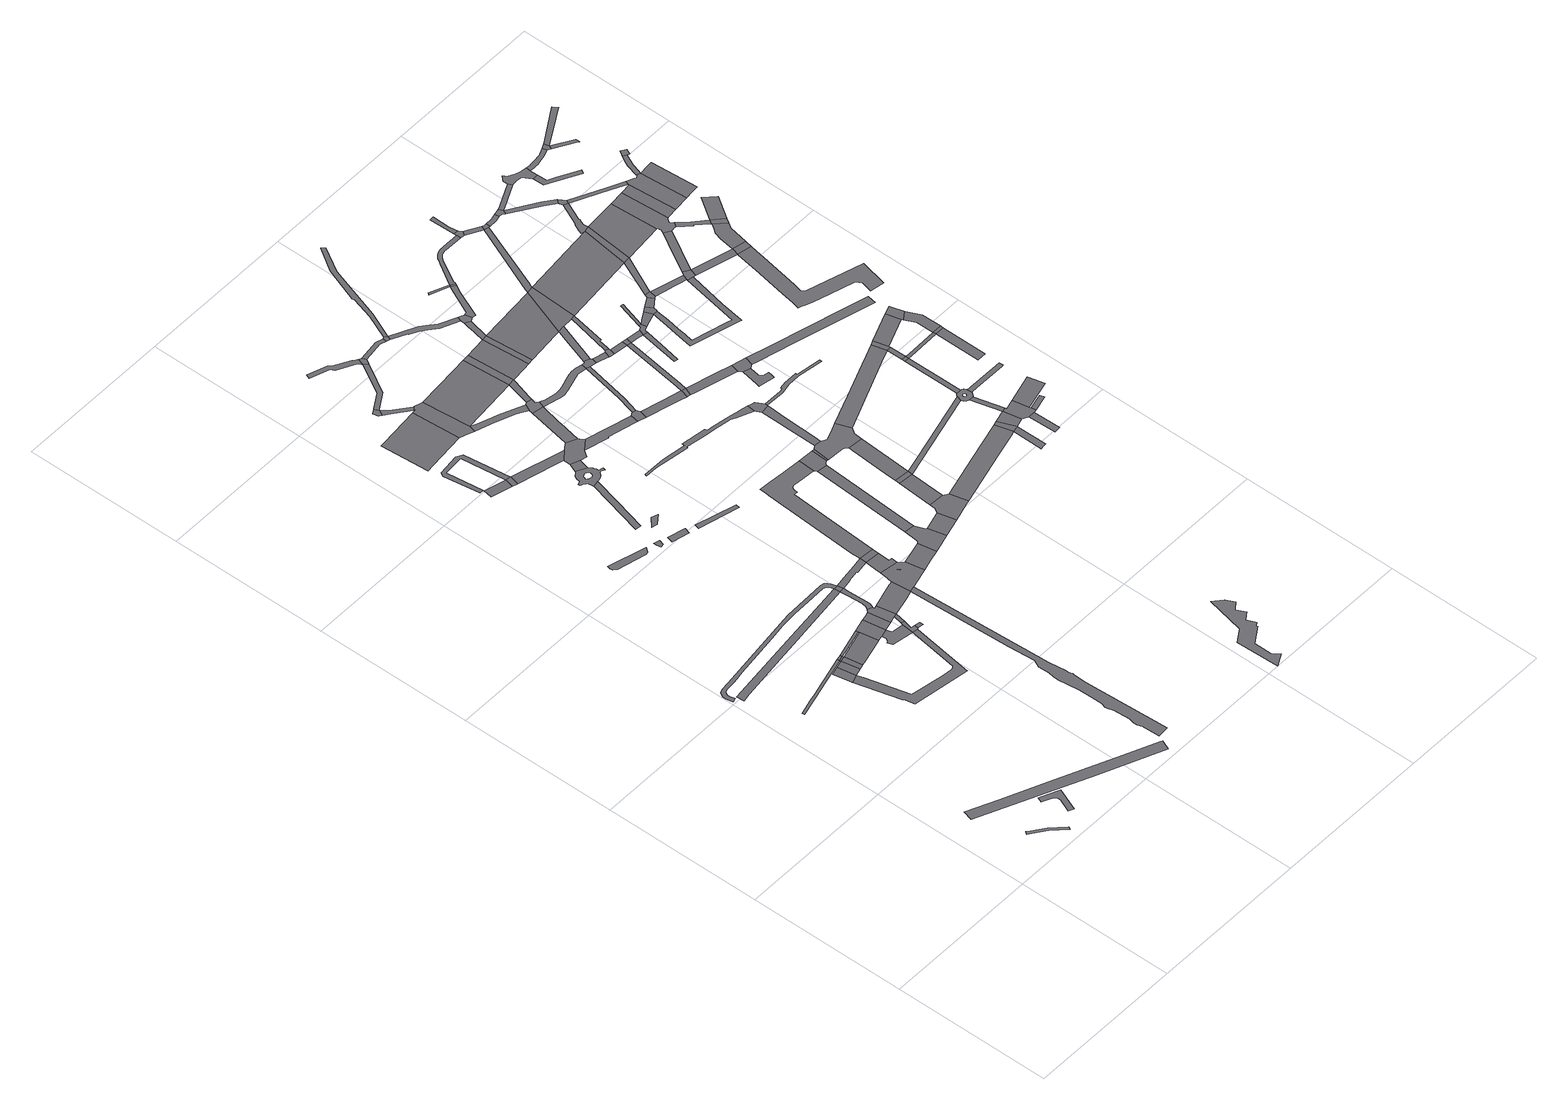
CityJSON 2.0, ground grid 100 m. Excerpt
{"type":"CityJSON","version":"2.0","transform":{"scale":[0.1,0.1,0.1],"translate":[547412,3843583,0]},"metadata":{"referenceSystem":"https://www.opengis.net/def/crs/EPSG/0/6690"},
"CityObjects":{
"road1":{"type":"Road","attributes":{"RoadStructureAttribute.sectionType":"1"},"geometry":[{"type":"MultiSurface","lod":"1","boundaries":[[[0,1,2,3,4,5,6,7]]]}]},
"road2":{"type":"Road","attributes":{"RoadStructureAttribute.sectionType":"1"},"geometry":[{"type":"MultiSurface","lod":"1","boundaries":[[[8,9,10,11,12,13,14,15,16,17,18]]]}]},
"road3":{"type":"Road","attributes":{"RoadStructureAttribute.sectionType":"1"},"geometry":[{"type":"MultiSurface","lod":"1","boundaries":[[[19,20,21,22,23,24,25,26,27,28]]]}]},
"road4":{"type":"Road","attributes":{"RoadStructureAttribute.sectionType":"1"},"geometry":[{"type":"MultiSurface","lod":"1","boundaries":[[[29,30,31,32,33,34,35,36,37,38,39,40]]]}]},
"road5":{"type":"Road","geometry":[{"type":"MultiSurface","lod":"1","boundaries":[[[41,42,43,44,45,46]]]}]},
"road6":{"type":"Road","attributes":{"RoadStructureAttribute.sectionType":"1"},"geometry":[{"type":"MultiSurface","lod":"1","boundaries":[[[47,41,46,48]]]}]},
"road7":{"type":"Road","attributes":{"RoadStructureAttribute.sectionType":"1"},"geometry":[{"type":"MultiSurface","lod":"1","boundaries":[[[49,50,51,52,53,54,55,56,57]]]}]},
"road8":{"type":"Road","attributes":{"RoadStructureAttribute.sectionType":"1"},"geometry":[{"type":"MultiSurface","lod":"1","boundaries":[[[58,59,60,61,62,63,64,65,66,67,68,69,70,71,72,73,74,75,76,77,78,79,80,81,82,83,84,85,86,87,88,89,90,49,91]]]}]},
"road9":{"type":"Road","geometry":[{"type":"MultiSurface","lod":"1","boundaries":[[[92,47,48,93,94]]]}]},
"road10":{"type":"Road","attributes":{"RoadStructureAttribute.sectionType":"1"},"geometry":[{"type":"MultiSurface","lod":"1","boundaries":[[[95,40,47,92]]]}]},
"road11":{"type":"Road","geometry":[{"type":"MultiSurface","lod":"1","boundaries":[[[96,29,40,95]]]}]},
"road12":{"type":"Road","attributes":{"RoadStructureAttribute.sectionType":"1"},"geometry":[{"type":"MultiSurface","lod":"1","boundaries":[[[97,98,99,100,101,102,103,46,45,104,105,106,107,108,109]]]}]},
"road13":{"type":"Road","attributes":{"RoadStructureAttribute.sectionType":"1"},"geometry":[{"type":"MultiSurface","lod":"1","boundaries":[[[110,111,92,94,112,113,114]]]}]},
"road14":{"type":"Road","attributes":{"RoadStructureAttribute.sectionType":"1"},"geometry":[{"type":"MultiSurface","lod":"1","boundaries":[[[115,96,95,116,117]]]}]},
"road15":{"type":"Road","geometry":[{"type":"MultiSurface","lod":"1","boundaries":[[[118,119,120,121,122,123,124]]]}]},
"road16":{"type":"Road","geometry":[{"type":"MultiSurface","lod":"1","boundaries":[[[125,115,117,110,114,126,127]]]}]},
"road17":{"type":"Road","attributes":{"RoadStructureAttribute.sectionType":"1"},"geometry":[{"type":"MultiSurface","lod":"1","boundaries":[[[128,127,126,129,130,131,132,133,134,109,135]]]}]},
"road18":{"type":"Road","geometry":[{"type":"MultiSurface","lod":"1","boundaries":[[[136,137,125,127,138]]]}]},
"road19":{"type":"Road","geometry":[{"type":"MultiSurface","lod":"1","boundaries":[[[139,135,109,108,140,141,142,143]]]}]},
"road20":{"type":"Road","geometry":[{"type":"MultiSurface","lod":"1","boundaries":[[[144,145,146,147,148]]]}]},
"road21":{"type":"Road","geometry":[{"type":"MultiSurface","lod":"1","boundaries":[[[149,150,141,140]]]}]},
"road22":{"type":"Road","geometry":[{"type":"MultiSurface","lod":"1","boundaries":[[[151,136,138,152,153,154,155,156]]]}]},
"road23":{"type":"Road","attributes":{"RoadStructureAttribute.sectionType":"1"},"geometry":[{"type":"MultiSurface","lod":"1","boundaries":[[[153,152,139,143]]]}]},
"road24":{"type":"Road","attributes":{"RoadStructureAttribute.sectionType":"1"},"geometry":[{"type":"MultiSurface","lod":"1","boundaries":[[[157,158,159,160,161]]]}]},
"road25":{"type":"Road","attributes":{"RoadStructureAttribute.sectionType":"1"},"geometry":[{"type":"MultiSurface","lod":"1","boundaries":[[[162,163,164,165,166,167,168,169,170,171,172,173,174,175,176,177,178,179,180,181,182,183,184,185,186,187,188]]]}]},
"road26":{"type":"Road","attributes":{"RoadStructureAttribute.sectionType":"1"},"geometry":[{"type":"MultiSurface","lod":"1","boundaries":[[[57,189,190,191,192,151,156,193,194,195,196]]]}]},
"road27":{"type":"Road","attributes":{"RoadStructureAttribute.sectionType":"1"},"geometry":[{"type":"MultiSurface","lod":"1","boundaries":[[[197,198,199,200,201,202,203,204,161,205]]]}]},
"road28":{"type":"Road","geometry":[{"type":"MultiSurface","lod":"1","boundaries":[[[91,49,57,196]]]}]},
"road29":{"type":"Road","geometry":[{"type":"MultiSurface","lod":"1","boundaries":[[[161,160,206,207,205]]]}]},
"road30":{"type":"Road","geometry":[{"type":"MultiSurface","lod":"1","boundaries":[[[208,209,210,211]]]}]},
"road31":{"type":"Road","attributes":{"RoadStructureAttribute.sectionType":"1"},"geometry":[{"type":"MultiSurface","lod":"1","boundaries":[[[212,213,154,153,214,170]]]}]},
"road32":{"type":"Road","geometry":[{"type":"MultiSurface","lod":"1","boundaries":[[[215,216,217,218]]]}]},
"road33":{"type":"Road","attributes":{"RoadStructureAttribute.sectionType":"1"},"geometry":[{"type":"MultiSurface","lod":"1","boundaries":[[[219,220,221,222,223]]]}]},
"road34":{"type":"Road","attributes":{"RoadStructureAttribute.sectionType":"1"},"geometry":[{"type":"MultiSurface","lod":"1","boundaries":[[[224,225,226,227,228,229]]]}]},
"road35":{"type":"Road","attributes":{"RoadStructureAttribute.sectionType":"1"},"geometry":[{"type":"MultiSurface","lod":"1","boundaries":[[[230,231,232,91,196,233,234,235,236,237]]]}]},
"road36":{"type":"Road","attributes":{"RoadStructureAttribute.sectionType":"1"},"geometry":[{"type":"MultiSurface","lod":"1","boundaries":[[[207,206,238,239,240]]]}]},
"road37":{"type":"Road","geometry":[{"type":"MultiSurface","lod":"1","boundaries":[[[241,242,243,244,245,246]]]}]},
"road38":{"type":"Road","geometry":[{"type":"MultiSurface","lod":"1","boundaries":[[[247,248,249,250]]]}]},
"road39":{"type":"Road","attributes":{"RoadStructureAttribute.sectionType":"1"},"geometry":[{"type":"MultiSurface","lod":"1","boundaries":[[[251,252,253,254,255,256,257,258,259,260,261,262,263,264,265,266,267,268,269,270,271,272,273,274,275,276,277,223,222],[278,279,280,281,282,283,284,285,286,287,288,289,290,291,292]]]}]},
"road40":{"type":"Road","geometry":[{"type":"MultiSurface","lod":"1","boundaries":[[[293,294,295,212,170,169,296,297,298],[299,300,301,302,303]]]}]},
"road41":{"type":"Road","attributes":{"RoadStructureAttribute.sectionType":"1"},"geometry":[{"type":"MultiSurface","lod":"1","boundaries":[[[304,305,246,245,306,307,308]]]}]},
"road42":{"type":"Road","geometry":[{"type":"MultiSurface","lod":"1","boundaries":[[[309,264,263,310]]]}]},
"road43":{"type":"Road","geometry":[{"type":"MultiSurface","lod":"1","boundaries":[[[237,311,294,293,312,313,314]]]}]},
"road44":{"type":"Road","geometry":[{"type":"MultiSurface","lod":"1","boundaries":[[[315,308,307,316,317,318,319,224,229,320,321,322,323]]]}]},
"road45":{"type":"Road","geometry":[{"type":"MultiSurface","lod":"1","boundaries":[[[230,237,314,324]]]}]},
"road46":{"type":"Road","attributes":{"RoadStructureAttribute.sectionType":"1"},"geometry":[{"type":"MultiSurface","lod":"1","boundaries":[[[325,326,327,241,246,328,329,330,331]]]}]},
"road47":{"type":"Road","geometry":[{"type":"MultiSurface","lod":"1","boundaries":[[[332,333,334,240,239,309,310,335,336,337,338,339,340]]]}]},
"road48":{"type":"Road","attributes":{"RoadStructureAttribute.sectionType":"1"},"geometry":[{"type":"MultiSurface","lod":"1","boundaries":[[[341,342,298,297,343,344]]]}]},
"road49":{"type":"Road","geometry":[{"type":"MultiSurface","lod":"1","boundaries":[[[345,346,347,348,349,350,351,352,353,354,355,325,356]]]}]},
"road50":{"type":"Road","attributes":{"RoadStructureAttribute.sectionType":"1"},"geometry":[{"type":"MultiSurface","lod":"1","boundaries":[[[357,358,359,360,322,321,361,362,363,364,365,366,367]]]}]},
"road51":{"type":"Road","attributes":{"RoadStructureAttribute.sectionType":"1"},"geometry":[{"type":"MultiSurface","lod":"1","boundaries":[[[368,332,340,369,370,371]]]}]},
"road52":{"type":"Road","geometry":[{"type":"MultiSurface","lod":"1","boundaries":[[[356,325,331,372,373]]]}]},
"road53":{"type":"Road","attributes":{"RoadStructureAttribute.sectionType":"1"},"geometry":[{"type":"MultiSurface","lod":"1","boundaries":[[[374,375,323,322,376]]]}]},
"road54":{"type":"Road","attributes":{"RoadStructureAttribute.sectionType":"1"},"geometry":[{"type":"MultiSurface","lod":"1","boundaries":[[[377,378,379,380,381,382,230,324,383,384,385,386,387,388,389,390,391,392]]]}]},
"road55":{"type":"Road","geometry":[{"type":"MultiSurface","lod":"1","boundaries":[[[393,394,395,396,341,344,397,398,399,400,401,402]]]}]},
"road56":{"type":"Road","attributes":{"RoadStructureAttribute.sectionType":"1"},"geometry":[{"type":"MultiSurface","lod":"1","boundaries":[[[337,336,403,404,405,406,407,408]]]}]},
"road57":{"type":"Road","geometry":[{"type":"MultiSurface","lod":"1","boundaries":[[[409,367,366,368,371,410,411,412,413]]]}]},
"road58":{"type":"Road","attributes":{"RoadStructureAttribute.sectionType":"1"},"geometry":[{"type":"MultiSurface","lod":"1","boundaries":[[[414,415,416,417,418,419,420,421,422,423,424,425,426,427,428,429]]]}]},
"road59":{"type":"Road","attributes":{"RoadStructureAttribute.sectionType":"1"},"geometry":[{"type":"MultiSurface","lod":"1","boundaries":[[[430,373,372,431,432,433]]]}]},
"road60":{"type":"Road","attributes":{"RoadStructureAttribute.sectionType":"1"},"geometry":[{"type":"MultiSurface","lod":"1","boundaries":[[[434,435,436,437,376,438,439,440,441,409,413]]]}]},
"road61":{"type":"Road","attributes":{"RoadStructureAttribute.sectionType":"1"},"geometry":[{"type":"MultiSurface","lod":"1","boundaries":[[[442,443,399,398,444]]]}]},
"road62":{"type":"Road","attributes":{"RoadStructureAttribute.sectionType":"1"},"geometry":[{"type":"MultiSurface","lod":"1","boundaries":[[[445,393,402,446]]]}]},
"road63":{"type":"Road","attributes":{"RoadStructureAttribute.sectionType":"1"},"geometry":[{"type":"MultiSurface","lod":"1","boundaries":[[[447,448,449,450,451,452,453,454,455,456,457,458,459,460,461,462,463,464,465,466,467,468,469,470,471,472,473]]]}]},
"road64":{"type":"Road","geometry":[{"type":"MultiSurface","lod":"1","boundaries":[[[474,433,432,475,476]]]}]},
"road65":{"type":"Road","geometry":[{"type":"MultiSurface","lod":"1","boundaries":[[[477,374,376,437]]]}]},
"road66":{"type":"Road","geometry":[{"type":"MultiSurface","lod":"1","boundaries":[[[478,479,408,407,480,481,482]]]}]},
"road67":{"type":"Road","attributes":{"RoadStructureAttribute.sectionType":"1"},"geometry":[{"type":"MultiSurface","lod":"1","boundaries":[[[483,484,485,486,487,488,489,490,491,492,493,494,410,371,495,496,497,498,499,500,501,502,503,504]]]}]},
"road68":{"type":"Road","geometry":[{"type":"MultiSurface","lod":"1","boundaries":[[[505,506,507,508,442,444,509,510,511,512]]]}]},
"road69":{"type":"Road","geometry":[{"type":"MultiSurface","lod":"1","boundaries":[[[392,391,513,514,445,446,515,516,517,518,519,520]]]}]},
"road70":{"type":"Road","attributes":{"RoadStructureAttribute.sectionType":"1"},"geometry":[{"type":"MultiSurface","lod":"1","boundaries":[[[521,477,437,522,523]]]}]},
"road71":{"type":"Road","attributes":{"RoadStructureAttribute.sectionType":"1"},"geometry":[{"type":"MultiSurface","lod":"1","boundaries":[[[524,505,512,525]]]}]},
"road72":{"type":"Road","attributes":{"RoadStructureAttribute.sectionType":"1"},"geometry":[{"type":"MultiSurface","lod":"1","boundaries":[[[503,526,527,528,478,482,529,530,531,532]]]}]},
"road73":{"type":"Road","attributes":{"RoadStructureAttribute.sectionType":"1"},"geometry":[{"type":"MultiSurface","lod":"1","boundaries":[[[533,534,535,476,475,536,537,538,539,540,541,542,543,544]]]}]},
"road74":{"type":"Road","geometry":[{"type":"MultiSurface","lod":"1","boundaries":[[[520,519,545,546]]]}]},
"road75":{"type":"Road","attributes":{"RoadStructureAttribute.sectionType":"1"},"geometry":[{"type":"MultiSurface","lod":"1","boundaries":[[[547,548,549,550,551,481,480,552,553,554,555]]]}]},
"road76":{"type":"Road","geometry":[{"type":"MultiSurface","lod":"1","boundaries":[[[556,524,525,557]]]}]},
"road77":{"type":"Road","geometry":[{"type":"MultiSurface","lod":"1","boundaries":[[[558,521,523,559]]]}]},
"road78":{"type":"Road","attributes":{"RoadStructureAttribute.sectionType":"1"},"geometry":[{"type":"MultiSurface","lod":"1","boundaries":[[[560,561,562,563,564,474,476,565,566,567]]]}]},
"road79":{"type":"Road","attributes":{"RoadStructureAttribute.sectionType":"1"},"geometry":[{"type":"MultiSurface","lod":"1","boundaries":[[[568,569,570,556,557,571]]]}]},
"road80":{"type":"Road","attributes":{"RoadStructureAttribute.sectionType":"1"},"geometry":[{"type":"MultiSurface","lod":"1","boundaries":[[[572,573,574,521,558,575]]]}]},
"road81":{"type":"Road","geometry":[{"type":"MultiSurface","lod":"1","boundaries":[[[576,577,504,503,532,578,579,580,581]]]}]},
"road82":{"type":"Road","geometry":[{"type":"MultiSurface","lod":"1","boundaries":[[[582,583,584,585,586,546,545,587,588,568,571,589,590]]]}]},
"road83":{"type":"Road","geometry":[{"type":"MultiSurface","lod":"1","boundaries":[[[555,554,591,592]]]}]},
"road84":{"type":"Road","attributes":{"RoadStructureAttribute.sectionType":"1"},"geometry":[{"type":"MultiSurface","lod":"1","boundaries":[[[593,594,595,596,597,586,585]]]}]},
"road85":{"type":"Road","geometry":[{"type":"MultiSurface","lod":"1","boundaries":[[[598,599,544,543,572,575,600,601]]]}]},
"road86":{"type":"Road","attributes":{"RoadStructureAttribute.sectionType":"1"},"geometry":[{"type":"MultiSurface","lod":"1","boundaries":[[[602,579,578,603,604,605]]]}]},
"road87":{"type":"Road","geometry":[{"type":"MultiSurface","lod":"1","boundaries":[[[606,607,473,472,596,595,608,609]]]}]},
"road88":{"type":"Road","attributes":{"RoadStructureAttribute.sectionType":"1"},"geometry":[{"type":"MultiSurface","lod":"1","boundaries":[[[610,611,612,613,614,615,616,576,581]]]}]},
"road89":{"type":"Road","attributes":{"RoadStructureAttribute.sectionType":"1"},"geometry":[{"type":"MultiSurface","lod":"1","boundaries":[[[617,618,558,559,619,620,613]]]}]},
"road90":{"type":"Road","geometry":[{"type":"MultiSurface","lod":"1","boundaries":[[[621,605,604,622,623,624,625,626]]]}]},
"road91":{"type":"Road","attributes":{"RoadStructureAttribute.sectionType":"1"},"geometry":[{"type":"MultiSurface","lod":"1","boundaries":[[[627,628,555,592,629,630]]]}]},
"road92":{"type":"Road","attributes":{"RoadStructureAttribute.sectionType":"1"},"geometry":[{"type":"MultiSurface","lod":"1","boundaries":[[[631,632,633,634,635,636,637,638,601,600,639,640,641]]]}]},
"road93":{"type":"Road","attributes":{"RoadStructureAttribute.sectionType":"1"},"geometry":[{"type":"MultiSurface","lod":"1","boundaries":[[[642,592,591,643,644,645,646]]]}]},
"road94":{"type":"Road","attributes":{"RoadStructureAttribute.sectionType":"1"},"geometry":[{"type":"MultiSurface","lod":"1","boundaries":[[[625,624,627,647]]]}]},
"road95":{"type":"Road","geometry":[{"type":"MultiSurface","lod":"1","boundaries":[[[648,649,650,651,631,652]]]}]},
"road96":{"type":"Road","attributes":{"RoadStructureAttribute.sectionType":"1"},"geometry":[{"type":"MultiSurface","lod":"1","boundaries":[[[653,654,511,510,655,656,657]]]}]},
"road97":{"type":"Road","attributes":{"RoadStructureAttribute.sectionType":"1"},"geometry":[{"type":"MultiSurface","lod":"1","boundaries":[[[658,659,660,661,662,663,621,626]]]}]},
"road98":{"type":"Road","geometry":[{"type":"MultiSurface","lod":"1","boundaries":[[[647,627,630,664,665]]]}]},
"road99":{"type":"Road","geometry":[{"type":"MultiSurface","lod":"1","boundaries":[[[652,631,641,666]]]}]},
"road100":{"type":"Road","attributes":{"RoadStructureAttribute.sectionType":"1"},"geometry":[{"type":"MultiSurface","lod":"1","boundaries":[[[667,668,669,557,525,670,671]]]}]},
"road101":{"type":"Road","attributes":{"RoadStructureAttribute.sectionType":"1"},"geometry":[{"type":"MultiSurface","lod":"1","boundaries":[[[672,673,674,675,676,677,678]]]}]},
"road102":{"type":"Road","geometry":[{"type":"MultiSurface","lod":"1","boundaries":[[[679,617,613,612,662,661]]]}]},
"road103":{"type":"Road","attributes":{"RoadStructureAttribute.sectionType":"1"},"geometry":[{"type":"MultiSurface","lod":"1","boundaries":[[[680,665,664,681,672,682]]]}]},
"road104":{"type":"Road","geometry":[{"type":"MultiSurface","lod":"1","boundaries":[[[683,684,685,686,687,688,689,690,691,692]]]}]},
"road105":{"type":"Road","attributes":{"RoadStructureAttribute.sectionType":"1"},"geometry":[{"type":"MultiSurface","lod":"1","boundaries":[[[693,694,695,696,697,698,699,700,701,702,703,609,608]]]}]},
"road106":{"type":"Road","geometry":[{"type":"MultiSurface","lod":"1","boundaries":[[[704,646,645,683,692,705,706]]]}]},
"road107":{"type":"Road","geometry":[{"type":"MultiSurface","lod":"1","boundaries":[[[707,708,709,710,682,672,678,711,712,713,714]]]}]},
"road108":{"type":"Road","attributes":{"RoadStructureAttribute.sectionType":"1"},"geometry":[{"type":"MultiSurface","lod":"1","boundaries":[[[715,716,717,718,719,720,721,722,723,724,725,726,727,728,729,730,731,732,733,734,652,666,735,736,737,738,739,740,741,742,743,744,745,746,747,748,749,750,751,752]]]}]},
"road109":{"type":"Road","geometry":[{"type":"MultiSurface","lod":"1","boundaries":[[[753,754,755,707,714]]]}]},
"road110":{"type":"Road","attributes":{"RoadStructureAttribute.sectionType":"1"},"geometry":[{"type":"MultiSurface","lod":"1","boundaries":[[[756,757,714,713,758,759,760,761]]]}]},
"road111":{"type":"Road","attributes":{"RoadStructureAttribute.sectionType":"1"},"geometry":[{"type":"MultiSurface","lod":"1","boundaries":[[[762,763,764,765,582,590,766,767]]]}]},
"road112":{"type":"Road","geometry":[{"type":"MultiSurface","lod":"1","boundaries":[[[768,769,770,771,772,657]]]}]},
"road113":{"type":"Road","geometry":[{"type":"MultiSurface","lod":"1","boundaries":[[[773,653,657,772,774,775]]]}]},
"road114":{"type":"Road","geometry":[{"type":"MultiSurface","lod":"1","boundaries":[[[776,756,761,777,778,779]]]}]},
"road115":{"type":"Road","attributes":{"RoadStructureAttribute.sectionType":"1"},"geometry":[{"type":"MultiSurface","lod":"1","boundaries":[[[780,773,775,781]]]}]},
"road116":{"type":"Road","attributes":{"RoadStructureAttribute.sectionType":"1"},"geometry":[{"type":"MultiSurface","lod":"1","boundaries":[[[782,783,784,617,679,785,786,787,788]]]}]},
"road117":{"type":"Road","attributes":{"RoadStructureAttribute.sectionType":"1"},"geometry":[{"type":"MultiSurface","lod":"1","boundaries":[[[789,776,779,790]]]}]},
"road118":{"type":"Road","attributes":{"RoadStructureAttribute.sectionType":"1"},"geometry":[{"type":"MultiSurface","lod":"1","boundaries":[[[791,792,793,794,795,796,797,777,761,798,799,800,801,802,803,804,805,806,807]]]}]},
"road119":{"type":"Road","attributes":{"RoadStructureAttribute.sectionType":"1"},"geometry":[{"type":"MultiSurface","lod":"1","boundaries":[[[808,809,780,810]]]}]},
"road120":{"type":"Road","attributes":{"RoadStructureAttribute.sectionType":"1"},"geometry":[{"type":"MultiSurface","lod":"1","boundaries":[[[811,812,813,679,661,814]]]}]},
"road121":{"type":"Road","geometry":[{"type":"MultiSurface","lod":"1","boundaries":[[[815,816,817,818,819,820]]]}]},
"road122":{"type":"Road","geometry":[{"type":"MultiSurface","lod":"1","boundaries":[[[821,789,790,822,823,824]]]}]},
"road123":{"type":"Road","attributes":{"RoadStructureAttribute.sectionType":"1"},"geometry":[{"type":"MultiSurface","lod":"1","boundaries":[[[825,826,827,828,829,830,667,671,831,832,833,834,809,808,835,836,837,838],[839,840,841,842,843,844,845,846,847,848,849,850,851,852,853,854,855,856,857,858,859,860,861,862,863,864,865,866,867,868,869,870,871,872,873]]]}]},
"road124":{"type":"Road","geometry":[{"type":"MultiSurface","lod":"1","boundaries":[[[874,875,752,751,876,877]]]}]},
"road125":{"type":"Road","geometry":[{"type":"MultiSurface","lod":"1","boundaries":[[[878,879,810,780,781,815,820,880,881,882]]]}]},
"road126":{"type":"Road","attributes":{"RoadStructureAttribute.sectionType":"1"},"geometry":[{"type":"MultiSurface","lod":"1","boundaries":[[[883,875,874,884,885]]]}]},
"road127":{"type":"Road","attributes":{"RoadStructureAttribute.sectionType":"1"},"geometry":[{"type":"MultiSurface","lod":"1","boundaries":[[[877,876,782,886]]]}]},
"road128":{"type":"Road","attributes":{"RoadStructureAttribute.sectionType":"1"},"geometry":[{"type":"MultiSurface","lod":"1","boundaries":[[[887,888,889,829,828,890,891,892]]]}]},
"road129":{"type":"Road","attributes":{"RoadStructureAttribute.sectionType":"1"},"geometry":[{"type":"MultiSurface","lod":"1","boundaries":[[[893,814,821,824]]]}]},
"road130":{"type":"Road","geometry":[{"type":"MultiSurface","lod":"1","boundaries":[[[894,886,782,788,895,896]]]}]},
"road131":{"type":"Road","attributes":{"RoadStructureAttribute.sectionType":"1"},"geometry":[{"type":"MultiSurface","lod":"1","boundaries":[[[897,898,823,822,899,900,901,902,903,904]]]}]},
"road132":{"type":"Road","attributes":{"RoadStructureAttribute.sectionType":"1"},"geometry":[{"type":"MultiSurface","lod":"1","boundaries":[[[905,906,907,706,705,908,909,910,911,912,913,914,915]]]}]},
"road133":{"type":"Road","geometry":[{"type":"MultiSurface","lod":"1","boundaries":[[[916,917,918,881,880]]]}]},
"road134":{"type":"Road","geometry":[{"type":"MultiSurface","lod":"1","boundaries":[[[919,887,892,920]]]}]},
"road135":{"type":"Road","attributes":{"RoadStructureAttribute.sectionType":"1"},"geometry":[{"type":"MultiSurface","lod":"1","boundaries":[[[767,919,920,921]]]}]},
"road136":{"type":"Road","geometry":[{"type":"MultiSurface","lod":"1","boundaries":[[[922,762,767,921,923]]]}]},
"road137":{"type":"Road","attributes":{"RoadStructureAttribute.sectionType":"1"},"geometry":[{"type":"MultiSurface","lod":"1","boundaries":[[[924,878,882,925]]]}]},
"road138":{"type":"Road","attributes":{"RoadStructureAttribute.sectionType":"1"},"geometry":[{"type":"MultiSurface","lod":"1","boundaries":[[[838,837,926,927,928,929,930]]]}]},
"road139":{"type":"Road","attributes":{"RoadStructureAttribute.sectionType":"1"},"geometry":[{"type":"MultiSurface","lod":"1","boundaries":[[[931,932,896,895,933,934]]]}]},
"road140":{"type":"Road","geometry":[{"type":"MultiSurface","lod":"1","boundaries":[[[935,936,904,903,791,807,937,938]]]}]},
"road141":{"type":"Road","geometry":[{"type":"MultiSurface","lod":"1","boundaries":[[[939,940,931,934,941,942,943]]]}]},
"road142":{"type":"Road","geometry":[{"type":"MultiSurface","lod":"1","boundaries":[[[944,811,814,893]]]}]},
"road143":{"type":"Road","attributes":{"RoadStructureAttribute.sectionType":"1"},"geometry":[{"type":"MultiSurface","lod":"1","boundaries":[[[945,946,920,892,947,948]]]}]},
"road144":{"type":"Road","attributes":{"RoadStructureAttribute.sectionType":"1"},"geometry":[{"type":"MultiSurface","lod":"1","boundaries":[[[949,950,922,923,951]]]}]},
"road145":{"type":"Road","attributes":{"RoadStructureAttribute.sectionType":"1"},"geometry":[{"type":"MultiSurface","lod":"1","boundaries":[[[948,952,953,954]]]}]},
"road146":{"type":"Road","attributes":{"RoadStructureAttribute.sectionType":"1"},"geometry":[{"type":"MultiSurface","lod":"1","boundaries":[[[955,956,943,942,957,958,959,960]]]}]},
"road147":{"type":"Road","attributes":{"RoadStructureAttribute.sectionType":"1"},"geometry":[{"type":"MultiSurface","lod":"1","boundaries":[[[961,962,939,943,963,964]]]}]},
"road148":{"type":"Road","attributes":{"RoadStructureAttribute.sectionType":"1"},"geometry":[{"type":"MultiSurface","lod":"1","boundaries":[[[965,966,935,938,967]]]}]},
"road149":{"type":"Road","attributes":{"RoadStructureAttribute.sectionType":"1"},"geometry":[{"type":"MultiSurface","lod":"1","boundaries":[[[968,969,970,971,972,973,974,811,944,975,976,977,978,979,980,981,982]]]}]},
"road150":{"type":"Road","attributes":{"RoadStructureAttribute.sectionType":"1"},"geometry":[{"type":"MultiSurface","lod":"1","boundaries":[[[938,937,983,984]]]}]},
"road151":{"type":"Road","attributes":{"RoadStructureAttribute.sectionType":"1"},"geometry":[{"type":"MultiSurface","lod":"1","boundaries":[[[985,944,893,986]]]}]},
"road152":{"type":"Road","geometry":[{"type":"MultiSurface","lod":"1","boundaries":[[[945,948,954,987]]]}]},
"road153":{"type":"Road","attributes":{"RoadStructureAttribute.sectionType":"1"},"geometry":[{"type":"MultiSurface","lod":"1","boundaries":[[[988,989,990,991,945,987]]]}]},
"road154":{"type":"Road","geometry":[{"type":"MultiSurface","lod":"1","boundaries":[[[992,993,949,951,990,989]]]}]},
"road155":{"type":"Road","geometry":[{"type":"MultiSurface","lod":"1","boundaries":[[[960,959,968,982,994]]]}]},
"road156":{"type":"Road","attributes":{"RoadStructureAttribute.sectionType":"1"},"geometry":[{"type":"MultiSurface","lod":"1","boundaries":[[[983,995,996,997,998,999,1000,1001,1002,1003,1004,1005,1006,1007,1008,1009,1010,1011,1012,1013,1014,1015,1016]]]}]},
"road157":{"type":"Road","geometry":[{"type":"MultiSurface","lod":"1","boundaries":[[[1017,1018,1019,1020,1021,1022,1023,1024,961,964,1025,1026,1027,1028,1029,1030,1031,1032]]]}]},
"road158":{"type":"Road","geometry":[{"type":"MultiSurface","lod":"1","boundaries":[[[984,983,1016,1033]]]}]},
"road159":{"type":"Road","geometry":[{"type":"MultiSurface","lod":"1","boundaries":[[[1034,985,986,1035,1036,1037,965,967,1038,1039,1040,1041,1042,1043,1044,1045,1046,1047]]]}]},
"road160":{"type":"Road","geometry":[{"type":"MultiSurface","lod":"1","boundaries":[[[1048,1041,1040,1049,1050,1051,1052]]]}]},
"road161":{"type":"Road","attributes":{"RoadStructureAttribute.sectionType":"1"},"geometry":[{"type":"MultiSurface","lod":"1","boundaries":[[[1053,994,982,1054,1055,1056]]]}]},
"road162":{"type":"Road","attributes":{"RoadStructureAttribute.sectionType":"1"},"geometry":[{"type":"MultiSurface","lod":"1","boundaries":[[[1057,1058,1059,1060,984,1033,1061,1062]]]}]},
"road163":{"type":"Road","attributes":{"RoadStructureAttribute.sectionType":"1"},"geometry":[{"type":"MultiSurface","lod":"1","boundaries":[[[1063,1064,1065,1066,1067,1068,1030,1029]]]}]},
"road164":{"type":"Road","attributes":{"RoadStructureAttribute.sectionType":"1"},"geometry":[{"type":"MultiSurface","lod":"1","boundaries":[[[1069,1034,1047,1070,1071]]]}]},
"road165":{"type":"Road","geometry":[{"type":"MultiSurface","lod":"1","boundaries":[[[1052,1051,1057,1062,1072]]]}]},
"road166":{"type":"Road","attributes":{"RoadStructureAttribute.sectionType":"1"},"geometry":[{"type":"MultiSurface","lod":"1","boundaries":[[[1073,1074,1075,1076,1077,1078,1079,1080,1032,1031,1081,1082,1083,1084,1085,1086,1087,1088]]]}]},
"road167":{"type":"Road","geometry":[{"type":"MultiSurface","lod":"1","boundaries":[[[1089,1090,1091,1092,1056,1055,1069,1071,1093,1094,1095]]]}]},
"road168":{"type":"Road","geometry":[{"type":"MultiSurface","lod":"1","boundaries":[[[1096,1097,1098,1052,1072,1099]]]}]},
"road169":{"type":"Road","geometry":[{"type":"MultiSurface","lod":"1","boundaries":[[[1100,1073,1088,1101,1102]]]}]},
"road170":{"type":"Road","attributes":{"RoadStructureAttribute.sectionType":"1"},"geometry":[{"type":"MultiSurface","lod":"1","boundaries":[[[1103,1104,1094,1093,1105,1106]]]}]},
"road171":{"type":"Road","geometry":[{"type":"MultiSurface","lod":"1","boundaries":[[[1107,1108,1109,1110,1102,1101]]]}]},
"road172":{"type":"Road","geometry":[{"type":"MultiSurface","lod":"1","boundaries":[[[1111,1112,1113,1095,1094,1114,1115,1116,1117]]]}]},
"road173":{"type":"Road","geometry":[{"type":"MultiSurface","lod":"1","boundaries":[[[1118,1119,1120,1111,1117,1121,1122]]]}]},
"road174":{"type":"Road","attributes":{"RoadStructureAttribute.sectionType":"1"},"geometry":[{"type":"MultiSurface","lod":"1","boundaries":[[[1123,1124,1100,1102,1125,1126,1127,1128,1129,1130]]]}]}
},
"vertices":[
[398,163,0],[324,217,0],[303,234,0],[290,218,0],[312,201,0],[385,147,0],[465,66,0],[476,84,0],
[651,288,0],[581,319,0],[528,342,0],[519,312,0],[558,292,0],[581,280,0],[589,272,0],[597,260,0],[597,243,0],[560,160,0],[592,146,0],
[1259,116,0],[1149,164,0],[1022,217,0],[652,376,0],[391,488,0],[200,572,0],[182,510,0],[858,215,0],[1243,51,0],[1269,112,0],
[606,1796,0],[457,1756,0],[423,1747,0],[339,1724,0],[293,1712,0],[190,1684,0],[194,1669,0],[293,1696,0],[319,1703,0],[450,1739,0],[473,1745,0],[609,1781,0],
[564,1760,0],[510,1745,0],[532,1632,0],[532,1630,0],[533,1627,0],[585,1647,0],
[611,1773,0],[632,1660,0],
[985,2141,0],[494,2079,0],[57,2023,0],[61,1977,0],[115,1985,0],[151,1990,0],[452,2031,0],[499,2037,0],[991,2103,0],
[1002,2179,0],[992,2193,0],[982,2206,0],[958,2210,0],[955,2211,0],[687,2203,0],[645,2197,0],[502,2178,0],[105,2124,0],[48,2117,0],[28,2109,0],[16,2094,0],[9,2079,0],[9,2059,0],[18,2020,0],[19,2014,0],[44,2022,0],[36,2056,0],[36,2076,0],[46,2092,0],[66,2097,0],[126,2102,0],[153,2105,0],[211,2116,0],[245,2121,0],[498,2157,0],[605,2172,0],[660,2178,0],[713,2181,0],[826,2183,0],[950,2185,0],[967,2178,0],[980,2161,0],[1013,2144,0],
[644,1782,0],[648,1664,0],[665,1669,0],
[642,1791,0],
[640,1806,0],
[1011,1601,0],[964,1303,0],[954,1294,0],[941,1291,0],[879,1297,0],[668,1333,0],[595,1609,0],[608,1343,0],[613,1342,0],[630,1276,0],[987,1221,0],[1048,1617,0],[1014,1622,0],
[834,1835,0],[686,1793,0],[692,1676,0],[834,1714,0],[855,1720,0],
[829,1857,0],[694,1804,0],[832,1842,0],
[333,3132,0],[336,3117,0],[353,3099,0],[534,3054,0],[549,3059,0],[573,3089,0],[335,3153,0],
[911,1879,0],[885,1728,0],[937,1742,0],
[947,1708,0],[888,1712,0],[889,1699,0],[885,1688,0],[878,1679,0],[870,1675,0],[879,1643,0],[1020,1696,0],
[969,1896,0],[943,1888,0],[994,1757,0],
[1027,1711,0],[1055,1622,0],[1058,1645,0],[1035,1649,0],[1046,1706,0],
[621,3052,0],[627,3030,0],[647,3035,0],[659,3067,0],[621,3077,0],
[1092,1616,0],[1093,1640,0],
[985,1911,0],[1038,1769,0],[1058,1774,0],[1035,1892,0],[1016,1886,0],[1013,1899,0],
[461,3969,0],[332,4003,0],[322,3945,0],[450,3911,0],[465,3968,0],
[1329,693,0],[1333,780,0],[1332,787,0],[1328,801,0],[1326,815,0],[1325,830,0],[1311,936,0],[1268,1831,0],[1234,1822,0],[1263,1167,0],[1275,1000,0],[1254,955,0],[1255,885,0],[1248,848,0],[1248,815,0],[1263,684,0],[1268,593,0],[1266,530,0],[1258,498,0],[1259,483,0],[1272,449,0],[1276,345,0],[1269,311,0],[1271,289,0],[1280,257,0],[1284,149,0],[1355,152,0],
[995,2058,0],[999,2004,0],[1002,1961,0],[995,1928,0],[1025,1926,0],[1027,1954,0],[1021,2066,0],[1021,2104,0],
[457,4255,0],[422,4277,0],[284,4261,0],[272,4236,0],[307,4009,0],[331,4008,0],[300,4238,0],[430,4250,0],[498,3966,0],
[483,3902,0],[499,3961,0],
[692,3010,0],[800,2984,0],[812,3021,0],[701,3050,0],
[1222,1943,0],[1195,1937,0],[1181,1807,0],
[737,3153,0],[796,3197,0],[754,3208,0],[702,3162,0],
[635,3215,0],[672,3212,0],[724,3411,0],[771,3591,0],[731,3583,0],
[516,4654,0],[256,4629,0],[228,4626,0],[250,4322,0],[295,4327,0],[537,4352,0],
[1242,2178,0],[1150,2162,0],[1080,2154,0],[1081,2115,0],[1081,2119,0],[1155,2130,0],[1156,2124,0],[1240,2136,0],
[713,3842,0],[769,3827,0],[827,3872,0],
[402,4827,0],[374,4810,0],[382,4780,0],[387,4776,0],[399,4767,0],[416,4801,0],
[857,2969,0],[1110,2902,0],[1115,2927,0],[864,2997,0],
[793,3596,0],[813,3606,0],[825,3622,0],[828,3626,0],[841,3627,0],[860,3617,0],[865,3634,0],[835,3641,0],[835,3656,0],[830,3671,0],[827,3676,0],[820,3686,0],[810,3696,0],[749,3730,0],[745,3721,0],[722,3705,0],[713,3685,0],[711,3671,0],[710,3665,0],[700,3660,0],[688,3655,0],[690,3643,0],[711,3635,0],[719,3628,0],[726,3623,0],[729,3611,0],[731,3603,0],[785,3673,0],[791,3665,0],[793,3664,0],[788,3646,0],[773,3636,0],[765,3638,0],[755,3641,0],[755,3642,0],[750,3647,0],[745,3653,0],[747,3663,0],[748,3671,0],[760,3678,0],[773,3681,0],[779,3677,0],
[1347,2013,0],[1232,2028,0],[1229,1998,0],[1377,1861,0],[1398,1867,0],[1376,1981,0],[1316,1965,0],[1315,1966,0],[1306,1979,0],[1292,1998,0],[1320,1967,0],
[465,4748,0],[458,4754,0],[450,4728,0],[534,4664,0],[554,4681,0],
[771,3784,0],[827,3761,0],
[1234,2051,0],[1350,2054,0],[1330,2055,0],[1334,2128,0],
[558,4678,0],[542,4661,0],[549,4658,0],[540,4657,0],[535,4656,0],[591,4333,0],[628,4321,0],[637,4363,0],[608,4664,0],
[1336,2171,0],
[612,5083,0],[505,4892,0],[408,4831,0],[424,4806,0],[528,4872,0],[573,4950,0],[638,5061,0],
[873,3902,0],[866,3897,0],[839,3880,0],[869,3752,0],[896,3793,0],[960,3839,0],[951,3851,0],[941,3866,0],[936,3873,0],
[1521,2019,0],[1464,2004,0],[1466,1886,0],[1542,1907,0],
[597,5140,0],[600,5144,0],[500,5198,0],[486,5218,0],[364,5259,0],[355,5231,0],[474,5189,0],[488,5166,0],[598,5108,0],[601,5102,0],[610,5086,0],[627,5124,0],
[819,4295,0],[799,4303,0],[766,4314,0],[676,4345,0],[717,4290,0],[723,4288,0],[857,4239,0],[892,4220,0],[914,4207,0],[927,4200,0],[946,4239,0],
[923,4173,0],[965,4017,0],[967,4029,0],[995,4160,0],
[655,5091,0],[643,5115,0],
[980,4700,0],[890,4691,0],[1001,4401,0],
[1456,2891,0],[1356,2898,0],[1283,2904,0],[1280,2866,0],[1278,2841,0],[1242,2236,0],[1352,2472,0],[1370,2744,0],[1392,2742,0],[1394,2765,0],[1400,2779,0],[1414,2787,0],[1421,2788,0],[1457,2785,0],[1565,2776,0],[1572,2883,0],
[1540,2123,0],[1535,2038,0],[1532,2030,0],[1529,2026,0],[1596,1922,0],[1666,1941,0],[1637,2053,0],[1631,2053,0],[1628,2056,0],[1602,2117,0],
[1048,3753,0],[1050,3760,0],[1052,3759,0],[1218,3718,0],[1237,3713,0],[1246,3765,0],
[964,4248,0],[1009,4201,0],[997,4207,0],[989,4211,0],[997,4240,0],
[2120,90,0],[2119,198,0],[2223,266,0],[2219,274,0],[2243,289,0],[2218,344,0],[2265,379,0],[2237,434,0],[2284,469,0],[2259,524,0],[2203,573,0],[2150,328,0],[2083,285,0],[2066,275,0],[2074,2,0],[2153,43,0],
[781,5134,0],[781,5108,0],[820,5097,0],[825,5122,0],
[998,4243,0],[1004,4264,0],[1041,4393,0],[1044,4405,0],[998,4391,0],[997,4384,0],[968,4264,0],[965,4252,0],
[1756,2083,0],[1641,2052,0],[1784,1973,0],
[1578,2758,0],[1640,2750,0],
[1648,3356,0],[1643,3357,0],[1619,3362,0],[1592,3367,0],[1522,3378,0],[1451,3389,0],[1433,3392,0],[1421,3407,0],[1267,3429,0],[1265,3412,0],[1114,3433,0],[970,3435,0],[969,3428,0],[967,3421,0],[968,3421,0],[1044,3420,0],[1110,3410,0],[1262,3387,0],[1264,3397,0],[1404,3375,0],[1451,3368,0],[1565,3350,0],[1595,3335,0],[1637,3318,0],[1689,3297,0],[1693,3296,0],[1700,3345,0],
[836,5127,0],[845,5089,0],[854,5114,0],
[1023,4704,0],
[1271,3778,0],[1270,3778,0],[1288,3699,0],[1301,3749,0],[1292,3772,0],
[1321,4211,0],[1290,4213,0],[1263,4208,0],[1262,4208,0],[1227,4198,0],[1165,4177,0],[1145,4172,0],[1115,4172,0],[1080,4176,0],[1056,4182,0],[1040,4186,0],[1024,4194,0],[1001,4159,0],[1009,4157,0],[1038,4150,0],[1110,4134,0],[1136,4132,0],[1173,4140,0],[1293,4176,0],[1350,4169,0],[1353,4169,0],[1359,4204,0],
[1776,2151,0],[1775,2131,0],[1774,2118,0],[1759,2087,0],[1901,2006,0],[1931,2014,0],[1902,2124,0],[1870,2145,0],
[1571,2771,0],[1577,2763,0],[1643,2755,0],[1646,2760,0],[1651,2764,0],[1658,2767,0],[1665,2769,0],[1673,2876,0],
[1159,4718,0],[1140,4416,0],[1182,4420,0],
[1791,2374,0],[1883,2364,0],
[1352,4164,0],[1303,3901,0],[1279,3807,0],[1304,3815,0],[1321,3874,0],[1375,4159,0],[1375,4162,0],
[1097,4968,0],[1045,5013,0],[1015,5036,0],[855,5084,0],[937,5044,0],[935,5039,0],[989,5013,0],[1027,4986,0],[1076,4945,0],[1113,4926,0],[1187,4895,0],[1195,4923,0],
[1676,2768,0],[1688,2875,0],
[1551,3684,0],[1447,3711,0],[1415,3720,0],[1414,3720,0],[1306,3748,0],[1448,3657,0],[1498,3644,0],[1543,3631,0],[1557,3682,0],
[1793,2403,0],[1885,2394,0],
[1193,4721,0],[1216,4424,0],
[1112,5797,0],[1019,5652,0],[940,5432,0],[943,5419,0],[903,5281,0],[926,5280,0],[1037,5623,0],[1129,5778,0],
[1814,2741,0],[1812,2711,0],[1795,2442,0],[1906,2735,0],
[1188,4871,0],[1177,4827,0],[1180,4826,0],[1221,4849,0],
[1384,4211,0],[1380,4200,0],[1419,4153,0],[1426,4189,0],[1412,4200,0],[1421,4199,0],
[1898,2914,0],[1858,2898,0],[1785,2869,0],[1753,2886,0],[1709,2890,0],[1784,2763,0],[1804,2754,0],[1909,2789,0],[1934,2825,0],
[1563,3626,0],[1584,3677,0],
[1755,2926,0],[1762,3133,0],[1768,3262,0],[1712,3258,0],[1710,2909,0],
[1228,4909,0],[1219,4913,0],[1248,4865,0],[1236,4908,0],
[1443,4184,0],[1443,4148,0],[1496,4130,0],[1508,4168,0],
[1743,3335,0],[1720,3340,0],[1768,3268,0],[1768,3284,0],
[1428,4220,0],[1442,4261,0],[1509,4455,0],[1463,4451,0],[1461,4443,0],[1441,4383,0],[1391,4232,0],
[1571,4759,0],[1437,4745,0],[1431,4448,0],[1440,4449,0],
[1518,4175,0],[1506,4127,0],[1527,4124,0],[1529,4124,0],[1538,4158,0],[1540,4171,0],
[1621,4112,0],[1563,3721,0],[1591,3721,0],[1648,4107,0],
[1343,5099,0],[1334,5085,0],[1259,4919,0],[1258,4917,0],[1255,4914,0],[1251,4911,0],[1247,4909,0],[1242,4908,0],[1270,4860,0],[1348,5040,0],[1369,5078,0],
[1780,3624,0],[1590,3618,0],[1757,3574,0],[1855,3547,0],[1869,3600,0],
[1623,4148,0],
[1233,5157,0],[1228,5151,0],[1223,5145,0],[1225,5144,0],[1349,5109,0],
[2435,2269,0],[2175,2198,0],[2280,2108,0],[2445,2153,0],[2465,2159,0],
[1542,4182,0],[1553,4243,0],[1562,4243,0],[1602,4462,0],[1578,4461,0],[1533,4247,0],
[1648,4109,0],[1654,4144,0],
[1374,5088,0],
[2465,2550,0],[2464,2549,0],[1990,2422,0],[2444,2515,0],[2457,2518,0],
[1734,4097,0],[1707,3932,0],[1693,3847,0],[1704,3845,0],[1716,3843,0],[1734,3940,0],[1762,4092,0],
[1616,4766,0],
[1666,4143,0],[1693,4105,0],[1745,4133,0],
[1871,3522,0],[1850,3409,0],[1847,3391,0],[1856,3389,0],[1948,3373,0],[1952,3396,0],[1956,3419,0],[1922,3425,0],[1905,3450,0],[1915,3508,0],
[1891,3266,0],[1960,3281,0],[2038,3283,0],[2196,3258,0],[2198,3272,0],[2042,3296,0],[2043,3306,0],[1957,3305,0],[1910,3296,0],[1912,3287,0],[1890,3282,0],
[1920,3587,0],[1941,3524,0],[1955,3578,0],
[1771,4162,0],[1765,4143,0],[1750,4135,0],[1747,4134,0],[1765,4111,0],[1766,4113,0],[1793,4123,0],[1785,4156,0],
[1540,5312,0],[1532,5312,0],[1523,5313,0],[1517,5311,0],[1511,5311,0],[1505,5309,0],[1500,5309,0],[1493,5307,0],[1488,5304,0],[1482,5302,0],[1475,5298,0],[1470,5294,0],[1466,5291,0],[1461,5287,0],[1456,5282,0],[1452,5278,0],[1449,5273,0],[1445,5266,0],[1437,5253,0],[1432,5245,0],[1381,5100,0],[1376,5103,0],[1433,5201,0],[1448,5228,0],[1454,5239,0],[1463,5252,0],[1467,5256,0],[1472,5263,0],[1475,5268,0],[1480,5272,0],[1484,5275,0],[1489,5278,0],[1495,5281,0],[1508,5284,0],[1519,5287,0],[1531,5287,0],[1644,5284,0],[1645,5312,0],
[1833,4321,0],[1826,4322,0],[1818,4324,0],
[1862,4203,0],[1809,4171,0],[1818,4132,0],[1827,4135,0],[1877,4152,0],[1883,4154,0],
[2457,3138,0],[2377,3105,0],[2366,3100,0],[2094,2992,0],[2399,3014,0],[2482,3048,0],
[2464,1971,0],[2464,1968,0],[2485,1971,0],[2507,1974,0],[2505,2164,0],
[2461,2276,0],[2505,2166,0],[2505,2170,0],
[1893,4222,0],[1913,4152,0],[1914,4159,0],[1917,4182,0],
[2538,2297,0],[2562,2185,0],
[1770,5228,0],[1580,4778,0],[1577,4771,0],[1617,4768,0],[1620,4777,0],[1626,4791,0],[1797,5221,0],
[1952,4257,0],[1976,4223,0],
[2186,4174,0],[2121,3812,0],[2093,3819,0],[1868,3877,0],[1880,3934,0],[1887,3985,0],[1900,4067,0],[1870,4077,0],[1853,3975,0],[1833,3856,0],[2104,3784,0],[2143,3774,0],[2149,3772,0],[2150,3779,0],[2175,3927,0],[2224,4166,0],[2225,4170,0],
[2519,2485,0],[2490,2483,0],[2565,2305,0],
[2106,4816,0],[1926,4798,0],[1861,4791,0],[2064,4511,0],
[2600,2167,0],[2605,1991,0],[2628,1993,0],[2628,1994,0],[2646,1995,0],[2640,2165,0],
[1961,4279,0],[1987,4230,0],[1996,4272,0],[1991,4273,0],
[2535,2547,0],[2530,2560,0],[2519,2565,0],[2511,2565,0],[2483,2564,0],[2473,2559,0],[2458,2514,0],[2462,2504,0],[2471,2495,0],[2474,2492,0],[2532,2499,0],[2537,2508,0],[2538,2509,0],[2537,2541,0],[2496,2518,0],[2495,2518,0],[2494,2519,0],[2492,2520,0],[2491,2521,0],[2491,2523,0],[2490,2524,0],[2490,2527,0],[2490,2529,0],[2491,2530,0],[2491,2531,0],[2492,2533,0],[2493,2534,0],[2495,2535,0],[2496,2535,0],[2497,2535,0],[2499,2535,0],[2500,2535,0],[2502,2535,0],[2503,2534,0],[2504,2533,0],[2506,2532,0],[2507,2531,0],[2507,2530,0],[2508,2528,0],[2508,2527,0],[2508,2525,0],[2507,2523,0],[2506,2521,0],[2505,2520,0],[2504,2519,0],[2503,2518,0],[2501,2518,0],[2500,2518,0],[2498,2518,0],
[1673,5328,0],[1645,5328,0],[1671,5283,0],[1687,5307,0],
[2631,2312,0],[2568,2294,0],[2660,2170,0],[2654,2199,0],[2650,2209,0],
[1641,5492,0],[1666,5384,0],[1666,5492,0],
[1780,5255,0],
[2482,2924,0],[2483,2577,0],[2483,2567,0],[2511,2568,0],[2511,2659,0],[2510,2924,0],
[2110,4515,0],
[1796,5247,0],[1810,5219,0],[1809,5247,0],
[2180,4223,0],[2099,4244,0],[2089,4206,0],[2093,4205,0],[2154,4190,0],[2187,4182,0],[2187,4181,0],[2199,4218,0],
[2545,3421,0],[2338,3475,0],[2114,3535,0],[1974,3515,0],[1999,3509,0],[2084,3486,0],[2217,3450,0],[2432,3393,0],[2623,3342,0],[2703,3320,0],[2713,3376,0],
[2761,2198,0],[2752,2225,0],[2738,2221,0],
[2482,2944,0],[2510,2944,0],
[2510,3048,0],
[2483,3148,0],[2510,3060,0],
[2811,2361,0],[2838,2260,0],
[2538,2513,0],[2584,2513,0],[2785,2511,0],[2797,2514,0],[2793,2539,0],
[1892,5258,0],[1855,5249,0],[1862,5222,0],[1897,5231,0],
[2213,4237,0],[2202,4217,0],[2242,4166,0],[2254,4213,0],
[1929,5268,0],[1918,5265,0],[1914,5229,0],[1932,5217,0],[1943,5242,0],
[2141,4823,0],
[2737,2948,0],[2537,2944,0],[2535,2924,0],[2737,2928,0],
[2674,3225,0],[2537,3170,0],[2699,3137,0],
[2738,2638,0],[2798,2638,0],[2797,2928,0],
[2118,5129,0],[1967,5226,0],[1954,5203,0],[2105,5104,0],[2168,5056,0],[2185,5078,0],
[2103,5349,0],[1952,5274,0],[1953,5244,0],[2115,5324,0],
[2362,4496,0],[2282,4357,0],[2404,4472,0],
[2177,5028,0],[2113,4886,0],[2108,4888,0],[2104,4880,0],[2098,4864,0],[2091,4847,0],[2081,4822,0],[2137,4855,0],[2137,4857,0],[2146,4876,0],[2154,4893,0],[2153,4894,0],[2148,4898,0],[2201,5010,0],[2204,5015,0],
[2499,4095,0],[2513,4141,0],
[2347,4841,0],[2365,4541,0],
[2797,2948,0],
[2796,3073,0],[2754,3159,0],[2705,3124,0],[2736,3059,0],
[2731,3247,0],[2689,3231,0],
[2213,5035,0],
[2498,4087,0],[2477,3952,0],[2436,3730,0],[2427,3679,0],[2421,3646,0],[2410,3603,0],[2430,3598,0],[2448,3590,0],[2494,3571,0],[2591,3542,0],[2750,3496,0],[2769,3461,0],[2753,3394,0],[2841,3377,0],[2880,3550,0],[2599,3632,0],[2529,3652,0],[2515,3677,0],[2527,3731,0],[2572,3978,0],[2583,4040,0],[2590,4079,0],
[2212,5356,0],[2179,5366,0],[2177,5367,0],[2143,5389,0],[2135,5399,0],[2128,5409,0],[2100,5379,0],[2103,5355,0],[2135,5328,0],[2138,5328,0],[2147,5329,0],[2188,5323,0],[2219,5270,0],[2254,5272,0],[2252,5321,0],[2255,5349,0],
[2599,4125,0],
[2444,4850,0],[2372,4536,0],[2373,4527,0],[2374,4517,0],[2433,4474,0],[2436,4474,0],[2439,4474,0],[2458,4501,0],[2442,4518,0],[2443,4521,0],[2446,4528,0],[2450,4536,0],[2456,4542,0],[2463,4547,0],
[2521,4437,0],[2507,4406,0],[2511,4410,0],[2578,4346,0],[2594,4369,0],
[2426,4934,0],[2427,4906,0],[2510,4864,0],[2519,4889,0],
[2581,4343,0],[2561,4311,0],[2541,4288,0],[2529,4238,0],[2621,4249,0],[2643,4282,0],
[2221,5202,0],[2245,5188,0],[2420,5096,0],[2431,5118,0],[2310,5182,0],[2256,5210,0],
[2512,4856,0],[2472,4549,0],[2534,4556,0],
[2661,4309,0],
[2416,5378,0],[2376,5359,0],[2373,5359,0],[2317,5351,0],[2298,5349,0],[2285,5347,0],[2282,5347,0],[2276,5346,0],[2282,5319,0],[2286,5319,0],[2299,5318,0],[2310,5318,0],[2345,5326,0],[2383,5335,0],[2397,5340,0],[2425,5350,0],
[2591,4869,0],[2576,4861,0],[2570,4863,0],[2565,4866,0],[2637,4566,0],[2616,4865,0],[2593,4877,0],
[2689,4510,0],[2678,4493,0],[2598,4374,0],[2754,4447,0],
[2446,5393,0],[2445,5338,0],[2455,5363,0],
[2713,4876,0],[2677,4872,0],[2685,4571,0],[2733,4576,0],
[2575,5262,0],[2581,5258,0],[2581,5272,0],[2581,5286,0],
[2649,5021,0],[2629,4989,0],[2612,4951,0],[2623,4888,0],[2637,4935,0],[2670,5004,0],[2671,5007,0],
[2669,5053,0],[2659,5037,0],[2654,5030,0],[2684,5001,0],[2699,5035,0],
[2679,5535,0],[2457,5398,0],[2472,5373,0],[2521,5400,0],[2525,5403,0],[2571,5430,0],[2679,5493,0],[2698,5504,0]
]}
